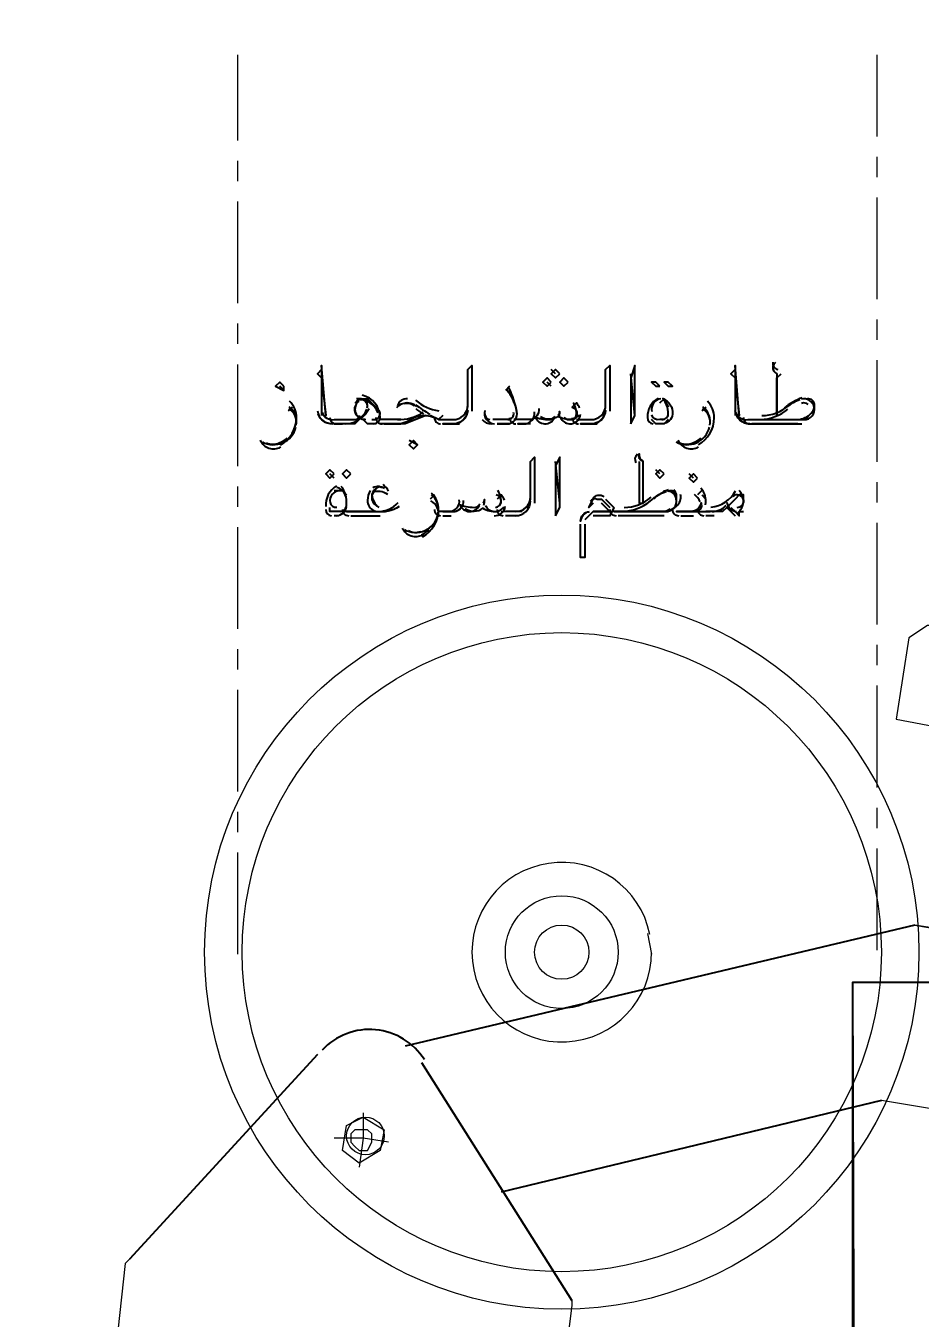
# Model space of a CAD drawing. Header units: millimetres. Extents: x -665 to 1025160, y -28012 to 4210.
# Drawn here: x 2167.7 to 2446.8, y -25500.1 to -25096.7 of the extents above; entities that cross this region are included whole.
import ezdxf

# ---------------------------------------------------------------- set-up
doc = ezdxf.new("R2010")
doc.units = ezdxf.units.MM
doc.linetypes.add('$2$CENTER', pattern=[50.8, 31.75, -6.35, 6.35, -6.35])
doc.layers.add('$0$PDF_PDF6_Geometry', color=7, linetype='Continuous')
doc.layers.add('$2$PDF_0', color=7, linetype='Continuous')
doc.layers.add('$2$CL', color=2, linetype='$2$CENTER', lineweight=0)
doc.styles.add('Century Gothic$001H0', font='cent.shx')
doc.dimstyles.new('Copy of ISO-25', dxfattribs={"dimtxt": 250, "dimasz": 80, "dimexe": 1.25, "dimexo": 0.625, "dimtad": 1, "dimtxsty": 'Century Gothic$001H0', "dimblk": 'ARCHTICK', "dimcen": 2.5, "dimadec": 0, "dimazin": 0, "dimtfac": 1, "dimtmove": 0, "dimatfit": 3, "dimfxl": 1, "dimarcsym": 0})

# ---------------------------------------------------------------- blocks, each defined once
blk = doc.blocks.new('_ArchTick')
at = {"color": 0, "linetype": 'ByBlock', "const_width": 0.15}
blk.add_lwpolyline([(-0.5, -0.5), (0.5, 0.5)], dxfattribs=at)
blk = doc.blocks.new('*D70')
at = {"color": 0, "lineweight": -2, "transparency": 16777216}
for p, q in [((3650, -8194.25), (249.37, -8194.25)), ((250.62, -25694.25), (250.62, -8194.25)), ((3650, -25694.25), (249.37, -25694.25))]:
    blk.add_line(p, q, dxfattribs=at)
at = {"layer": 'Defpoints', "color": 0, "transparency": 16777216}
for p in [(250.62, -8194.25), (3650.62, -8194.25), (3650.62, -25694.25)]:
    blk.add_point(p, dxfattribs=at)
at = {"color": 0, "lineweight": -2, "transparency": 16777216, "xscale": 80, "yscale": 80, "zscale": 80}
for p, rotation in [((250.62, -8194.25), 90), ((250.62, -25694.25), 270)]:
    blk.add_blockref('_ArchTick', p, dxfattribs=dict(at, rotation=rotation))
at = {"color": 0, "transparency": 16777216, "insert": (125, -16944.25), "char_height": 250, "attachment_point": 5, "rotation": 90, "style": 'Century Gothic$001H0'}
blk.add_mtext('SHAFT TOTAL HEIGHT 17500', dxfattribs=at)

msp = doc.modelspace()

# ---------------------------------------------------------------- linework, layer by layer
at = {"layer": '$0$PDF_PDF6_Geometry', "lineweight": 13}
for points in [[(2455.03, -25283.795), (2449.163, -25283.795), (2443.296, -25287.707), (2439.385, -25313.13), (2470.676, -25318.997)], [(2469.939, -25381.253), (2445.167, -25377.342), (2528.609, -25391.684), (2539.04, -25417.759), (2536.432, -25425.582), (2519.483, -25447.746), (2466.028, -25437.316), (2434.737, -25432.101)], [(2361.725, -25379.95), (2363.029, -25386.468)], [(2200.056, -25481.645), (2198.752, -25482.949), (2188.321, -25578.538), (2188.321, -25580.756), (2189.625, -25582.074), (2325.219, -25593.808), (2326.143, -25592.734), (2326.523, -25591.191), (2338.257, -25495.986), (2338.257, -25494.683)]]:
    msp.add_lwpolyline(points, dxfattribs=at)
at = {"layer": '$0$PDF_PDF6_Geometry', "lineweight": 5}
for points in [[(2273.067, -25436.012), (2273.067, -25443.835), (2263.941, -25443.835)], [(2280.89, -25445.139), (2273.067, -25443.835), (2271.764, -25452.962)]]:
    msp.add_lwpolyline(points, dxfattribs=at)
at = {"layer": '$0$PDF_PDF6_Geometry', "lineweight": 13}
for points in [[(2266.549, -25447.746), (2267.852, -25439.924), (2273.067, -25437.316), (2279.586, -25441.227), (2278.283, -25447.746), (2271.764, -25451.658)], [(2271.764, -25441.227), (2270.46, -25441.227), (2269.156, -25442.531), (2269.156, -25445.139), (2270.46, -25446.443), (2271.764, -25447.746), (2273.067, -25447.746), (2274.371, -25447.746), (2275.675, -25445.139), (2275.675, -25443.835), (2275.675, -25442.531), (2274.371, -25441.227)]]:
    msp.add_lwpolyline(points, close=True, dxfattribs=at)
for centre, radius in [((2334.997, -25385.816), 111.474), ((2334.998, -25385.817), 99.739), ((2334.998, -25385.817), 17.601), ((2334.998, -25385.817), 8.474), ((2273.719, -25443.183), 5.868)]:
    msp.add_circle(centre, radius, dxfattribs=at)
msp.add_arc((2334.998, -25385.817), 28.03, 11.35805, 0.14462, dxfattribs=at)
at = {"layer": '$2$CL'}
for points in [[(2233.954, -25386.468), (2233.954, -25105.694)], [(2433.433, -25385.165), (2433.433, -25105.694)]]:
    msp.add_lwpolyline(points, dxfattribs=at)
at = {"layer": '$2$PDF_0', "lineweight": 25}
for points in [[(2260.03, -25203.938), (2260.03, -25206.546), (2261.333, -25218.28), (2260.03, -25202.635), (2260.03, -25203.938), (2258.726, -25205.242), (2260.03, -25206.546), (2260.03, -25218.28)], [(2305.662, -25215.673), (2305.662, -25203.938), (2306.966, -25202.635), (2306.966, -25216.976)], [(2333.042, -25205.242), (2331.738, -25203.938)], [(2348.687, -25215.673), (2348.687, -25203.938), (2349.991, -25202.635), (2349.991, -25216.976)], [(2389.104, -25203.938), (2389.104, -25206.546), (2390.408, -25218.28), (2389.104, -25202.635), (2389.104, -25203.938), (2387.801, -25205.242), (2389.104, -25206.546), (2389.104, -25218.28)], [(2331.738, -25209.154), (2330.434, -25207.85)], [(2335.649, -25209.154), (2334.345, -25207.85)], [(2357.814, -25218.28), (2356.51, -25205.242)], [(2364.333, -25209.154), (2363.029, -25207.85)], [(2369.548, -25209.154), (2368.244, -25207.85), (2366.94, -25207.85), (2368.244, -25209.154), (2369.548, -25209.154), (2368.244, -25207.85)], [(2248.296, -25210.457), (2246.992, -25209.154)], [(2318.7, -25209.154), (2317.396, -25210.457)], [(2318.7, -25210.457), (2320.004, -25214.369)], [(2250.903, -25215.673), (2249.599, -25216.976)], [(2271.764, -25213.065), (2274.371, -25213.065), (2276.979, -25215.673)], [(2273.068, -25213.065), (2273.068, -25213.065)], [(2365.636, -25214.369), (2366.94, -25213.065), (2368.244, -25215.673)], [(2366.94, -25214.369), (2366.94, -25214.369)], [(2379.978, -25215.673), (2378.674, -25216.976)], [(2271.764, -25218.28), (2271.764, -25219.584), (2270.46, -25220.888), (2263.941, -25220.888), (2266.549, -25220.888)], [(2269.156, -25220.888), (2265.245, -25220.888)], [(2284.802, -25219.584), (2278.283, -25219.584), (2276.979, -25220.888), (2274.371, -25220.888), (2273.068, -25219.584)], [(2276.979, -25220.888), (2274.371, -25220.888)], [(2275.675, -25219.584), (2276.979, -25219.584)], [(2292.624, -25218.28), (2286.105, -25220.888), (2278.283, -25220.888)], [(2279.586, -25220.888), (2284.802, -25220.888)], [(2297.839, -25218.28), (2296.536, -25219.584), (2293.928, -25218.28)], [(2296.536, -25219.584), (2301.751, -25219.584)], [(2318.7, -25219.584), (2313.485, -25219.584)], [(2325.219, -25220.888), (2321.308, -25220.888), (2323.915, -25220.888)], [(2339.561, -25219.584), (2344.776, -25219.584)], [(2368.244, -25219.584), (2366.94, -25220.888), (2364.333, -25220.888), (2363.029, -25219.584)], [(2366.94, -25220.888), (2364.333, -25220.888)], [(2408.661, -25220.888), (2394.32, -25220.888), (2409.965, -25220.888)], [(2290.017, -25227.407), (2288.713, -25226.103), (2287.409, -25227.407), (2288.713, -25228.71), (2290.017, -25227.407), (2287.409, -25226.103)], [(2334.345, -25246.963), (2334.345, -25245.66), (2333.042, -25232.622)], [(2263.941, -25237.837), (2262.637, -25236.533)], [(2267.852, -25237.837), (2266.549, -25236.533)], [(2365.636, -25236.533), (2364.333, -25235.229)], [(2376.067, -25237.837), (2374.763, -25236.533)], [(2263.941, -25241.748), (2265.245, -25241.748), (2266.549, -25241.748), (2267.852, -25243.052)], [(2266.549, -25241.748), (2266.549, -25241.748)], [(2295.232, -25243.052), (2293.928, -25244.356)], [(2348.687, -25244.356), (2351.295, -25246.963), (2349.991, -25249.571), (2344.776, -25249.571)], [(2378.674, -25241.748), (2377.37, -25243.052)], [(2378.674, -25243.052), (2379.978, -25244.356)], [(2390.408, -25243.052), (2390.408, -25243.052)], [(2267.852, -25248.267), (2266.549, -25248.267), (2263.941, -25248.267), (2262.637, -25248.267), (2262.637, -25246.963)], [(2266.549, -25248.267), (2265.245, -25248.267)], [(2297.839, -25248.267), (2301.751, -25248.267), (2296.536, -25248.267)], [(2322.611, -25248.267), (2317.396, -25248.267)], [(2349.991, -25248.267), (2344.776, -25248.267), (2343.472, -25249.571), (2342.168, -25250.875)], [(2344.776, -25248.267), (2349.991, -25248.267), (2347.383, -25245.66)], [(2377.37, -25248.267), (2370.851, -25248.267), (2377.37, -25248.267), (2378.674, -25248.267), (2381.282, -25248.267)], [(2386.497, -25246.963), (2385.193, -25248.267), (2382.586, -25248.267), (2379.978, -25248.267)], [(2387.801, -25246.963), (2389.104, -25248.267), (2390.408, -25249.571), (2390.408, -25248.267), (2391.712, -25248.267)], [(2390.408, -25248.267), (2390.408, -25248.267)], [(2265.245, -25249.571), (2263.941, -25249.571)], [(2269.156, -25249.571), (2278.283, -25249.571)], [(2297.839, -25249.571), (2300.447, -25249.571)], [(2321.308, -25249.571), (2317.396, -25249.571)], [(2342.168, -25252.179), (2342.168, -25262.609), (2340.864, -25262.609), (2340.864, -25252.179)], [(2366.94, -25249.571), (2352.598, -25249.571)], [(2372.155, -25249.571), (2376.067, -25249.571)], [(2382.586, -25249.571), (2379.978, -25249.571)], [(2445.167, -25377.342), (2286.105, -25415.152)], [(2258.726, -25417.759), (2200.056, -25481.645)], [(2338.257, -25494.683), (2291.32, -25420.367)], [(2434.737, -25432.101), (2316.092, -25460.784)]]:
    msp.add_lwpolyline(points, dxfattribs=at)
for points in [[(2334.345, -25205.242), (2333.042, -25203.938), (2331.738, -25205.242), (2333.042, -25206.546)], [(2356.51, -25220.888), (2357.814, -25218.28), (2357.814, -25216.976), (2357.814, -25202.635), (2356.51, -25206.546), (2356.51, -25219.584)], [(2248.296, -25209.154), (2246.992, -25207.85), (2245.688, -25209.154), (2248.296, -25210.457)], [(2331.738, -25207.85), (2330.434, -25206.546), (2329.13, -25207.85), (2330.434, -25209.154)], [(2336.953, -25207.85), (2335.649, -25206.546), (2334.345, -25207.85), (2335.649, -25209.154)], [(2365.636, -25209.154), (2364.333, -25207.85), (2363.029, -25207.85), (2364.333, -25209.154)], [(2314.789, -25220.888), (2318.7, -25220.888)], [(2333.042, -25249.571), (2334.345, -25246.963), (2334.345, -25245.66), (2334.345, -25231.318), (2333.042, -25233.926), (2333.042, -25246.963)], [(2263.941, -25236.533), (2262.637, -25235.229), (2261.333, -25236.533), (2262.637, -25237.837)], [(2269.156, -25236.533), (2267.852, -25235.229), (2266.549, -25236.533), (2267.852, -25237.837)], [(2366.94, -25236.533), (2365.636, -25235.229), (2364.333, -25236.533), (2365.636, -25237.837)], [(2377.37, -25237.837), (2376.067, -25236.533), (2374.763, -25237.837), (2376.067, -25239.141)], [(2425.693, -25694.261), (2826.607, -25694.261), (2826.609, -25395.269), (2425.695, -25395.269)], [(2426.673, -25694.261), (2827.587, -25694.261), (2826.609, -25395.269), (2425.695, -25395.269)]]:
    msp.add_lwpolyline(points, close=True, dxfattribs=at)
for points in [[(2400.856, -25203.026, 0.3384956), (2402.142, -25205.242), (2402.142, -25218.28), (2402.142, -25206.546), (2403.446, -25205.242)], [(2276.283, -25220.887, 0.3854331), (2278.282, -25218.86, 0.3464637), (2272.723, -25211.945)], [(2318.086, -25220.887, 0.4570464), (2321, -25217.084, 0.1180622), (2317.836, -25210.18)], [(2365.131, -25212.829, 0.2755591), (2361.725, -25218.916, 0.3934245), (2363.527, -25220.882)], [(2247.246, -25227.441, 0.2677176), (2252.207, -25219.023, 0.2046973), (2250.06, -25213.816)], [(2258.752, -25216.81, 0.3938896), (2263.453, -25220.884, -0.3465612), (2258.963, -25217.776)], [(2271.637, -25213.817, 0.6928816), (2273.636, -25219.581, -0.5513765), (2270.68, -25215.148)], [(2270.561, -25214.393, -0.9210606), (2274.229, -25215.753, 0.7402518), (2271.322, -25213.4)], [(2285.798, -25214.513, -0.2361866), (2288.929, -25215.198, 0.1807893), (2286.799, -25214.369)], [(2301.075, -25220.888, 0.4173431), (2305.645, -25216.725, -0.330579), (2301.751, -25220.888), (2297.839, -25220.888), (2303.055, -25220.888)], [(2327.821, -25216.131, -0.4015449), (2325.219, -25219.584), (2320.004, -25219.584)], [(2340.568, -25216.009, 0.1022358), (2339.561, -25214.369), (2338.257, -25215.673, -0.8663756), (2337.75, -25219.578, -0.1574595), (2333.861, -25218.529, -0.3147755), (2328.368, -25218.686)], [(2344.1, -25220.888, 0.4173431), (2348.67, -25216.725, -0.330579), (2344.776, -25220.888), (2340.864, -25220.888), (2346.08, -25220.888)], [(2368.173, -25218.633, 0.2126677), (2366.571, -25213.023, -0.3305701), (2369.542, -25217.86, -0.3701928), (2366.444, -25220.884)], [(2377.624, -25227.441, 0.2677176), (2382.585, -25219.023, 0.2046973), (2380.439, -25213.816)], [(2391.712, -25218.922, 0.4171554), (2393.681, -25220.891, -0.3938896), (2389.13, -25216.81)], [(2410.595, -25219.584, 0.4726388), (2413.817, -25215.716, 0.4250326), (2409.766, -25213.176)], [(2260.191, -25217.337, 0.34649), (2263.941, -25219.584), (2270.46, -25219.584)], [(2283.121, -25220.884, 0.1336789), (2288.044, -25219.392, -0.1025295), (2290.908, -25218.36, -0.1575583), (2295.803, -25219.195)], [(2319.86, -25218.364, -0.2832611), (2318.136, -25219.582, 0.4491874), (2319.976, -25217.317)], [(2326.246, -25218.599, 0.1025089), (2331.123, -25219.584, 0.2833938), (2332.849, -25218.474)], [(2334.159, -25218.921, 0.1019093), (2334.312, -25217.078, -0.0786401), (2333.894, -25218.304)], [(2334.636, -25218.973, 0.2754782), (2337.378, -25220.88, 0.4014939), (2340.842, -25218.008)], [(2366.94, -25219.584), (2365.636, -25219.584, -0.3859479), (2363.076, -25218.054)], [(2389.266, -25217.337, 0.34649), (2393.016, -25219.584), (2411.269, -25219.584)], [(2389.341, -25217.776, 0.3465612), (2394.32, -25220.888), (2395.623, -25220.888)], [(2242.817, -25226.83, 0.220457), (2246.842, -25226.815, 0.0868945), (2249.328, -25225.295)], [(2371.891, -25226.83, 0.220457), (2375.917, -25226.815, 0.0868945), (2378.403, -25225.295)], [(2316.092, -25248.267), (2321.586, -25248.171, 0.330579), (2325.219, -25244.356), (2325.219, -25232.622), (2326.523, -25231.318), (2326.523, -25245.66)], [(2359.117, -25232.622), (2359.117, -25245.66), (2360.421, -25245.66), (2360.421, -25233.926), (2360.421, -25232.622, -0.4175957), (2359.157, -25230.272, 0.3384956), (2360.313, -25232.468)], [(2265.86, -25248.267, 0.425104), (2267.782, -25246.013, 0.2126677), (2266.179, -25240.403)], [(2277.893, -25240.616, 0.1966674), (2276.026, -25242.234, -0.2520843), (2280.559, -25242.812)], [(2265.519, -25241.77, 0.4487763), (2262.684, -25245.434, 0.3859479), (2264.83, -25246.949)], [(2275.164, -25241.73, 0.1102875), (2274.376, -25244.753, 0.3149098), (2276.37, -25248.014)], [(2291.575, -25256.125, 0.2677176), (2296.536, -25247.706, 0.2046973), (2294.389, -25242.499)], [(2303.739, -25246.919, -0.2047478), (2301.433, -25248.25, 0.4015449), (2304.353, -25244.815)], [(2310.69, -25246.3, 0.1019093), (2310.844, -25244.458, -0.0786401), (2310.426, -25245.683)], [(2317.099, -25244.692, 0.1022358), (2316.092, -25243.052), (2314.789, -25244.356)], [(2344.776, -25245.66), (2343.472, -25246.963), (2344.776, -25244.356, -0.5116515), (2348.156, -25243.668)], [(2343.963, -25245.016, -0.3546), (2346.08, -25244.356), (2347.383, -25244.356), (2349.991, -25246.963)], [(2353.917, -25248.252, 0.1575695), (2362.553, -25245.032, -0.0944029), (2368.35, -25241.414)], [(2367.57, -25248.267, 0.4726388), (2370.792, -25244.399, 0.4250326), (2366.741, -25241.86)], [(2370.83, -25243.416, 0.4725924), (2368.239, -25241.861, -0.2912287), (2370.203, -25242.249)], [(2389.712, -25246.963, 0.5202721), (2391.712, -25244.356), (2391.712, -25243.052), (2390.408, -25243.052), (2389.104, -25244.356), (2386.497, -25246.963), (2389.104, -25249.571)], [(2284.285, -25246.673, -0.1890578), (2276.979, -25248.267), (2267.852, -25248.267), (2279.586, -25248.267)], [(2302.778, -25245.979, 0.1025089), (2307.655, -25246.963, 0.2833938), (2309.381, -25245.853)], [(2304.9, -25247.369, 0.3147755), (2310.393, -25247.212, 0.1574595), (2314.677, -25248.246)], [(2368.82, -25247.501, -0.1335651), (2366.94, -25248.267), (2351.295, -25248.267), (2368.244, -25248.267)], [(2376.718, -25248.267, 0.5354371), (2378.524, -25245.558, -0.3544358), (2375.332, -25248.266)]]:
    msp.add_lwpolyline(points, format="xyb", dxfattribs=at)
msp.add_lwpolyline([(2343.578, -25248.313, 0.3464081), (2340.872, -25251.304, -0.4015289)], format="xyb", close=True, dxfattribs=at)
for centre, radius, start, end in [((2402.793, -25201.983), 1.955, 168.36498, 259.0258), ((2402.794, -25203.287), 1.956, 125.45411, 214.51101), ((2294.594, -25221.537), 26.714, 8.51799, 26.53942), ((2415.84, -25229.376), 17.617, 109.11506, 130.68667), ((2247.644, -25220.236), 4.563, 346.68865, 61.52358), ((2246.334, -25220.24), 5.874, 10.82377, 51.83226), ((2267.201, -25212.414), 8.474, 272.87113, 334.509), ((2269.807, -25215.018), 4.566, 269.74364, 342.89245), ((2271.11, -25220.237), 7.173, 23.00552, 91.272), ((2276.326, -25217.626), 1.958, 272.56558, 28.00085), ((2286.757, -25218.931), 4.563, 48.393, 137.46819), ((2286.758, -25216.325), 3.26, 89.04692, 160.61604), ((2298.489, -25203.292), 13.684, 228.13344, 262.18084), ((2298.495, -25205.891), 13.694, 228.4676, 241.08051), ((2310.179, -25189.016), 33.162, 231.36466, 240.40715), ((2301.1, -25215.023), 4.561, 269.68841, 0.29993), ((2314.135, -25217.629), 3.258, 164.57747, 267.2179), ((2333.702, -25217.627), 5.859, 353.01763, 34.13906), ((2344.125, -25215.023), 4.561, 269.68841, 0.29993), ((2366.289, -25216.327), 3.262, 96.67349, 193.35113), ((2376.719, -25220.236), 4.563, 346.68865, 61.52358), ((2375.408, -25220.24), 5.874, 10.82377, 51.83226), ((2396.278, -25204.597), 14.987, 272.54092, 308.35869), ((2397.578, -25205.889), 12.391, 269.45519, 312.2449), ((2411.922, -25222.847), 9.782, 105.58444, 132.5184), ((2410.617, -25216.325), 1.956, 48.05768, 113.00598), ((2411.921, -25215.02), 1.956, 8.44261, 109.62285), ((2410.614, -25216.325), 3.262, 343.70037, 41.89356), ((2264.596, -25218.932), 1.959, 179.71256, 270.28744), ((2278.938, -25218.932), 1.959, 179.71256, 270.28744), ((2284.15, -25205.895), 13.689, 268.04392, 303.84444), ((2297.191, -25218.932), 1.959, 179.71256, 270.28744), ((2312.831, -25217.631), 3.256, 215.64469, 273.98313), ((2312.832, -25217.628), 1.955, 172.62289, 260.16688), ((2320.659, -25218.932), 1.959, 179.71256, 270.28744), ((2323.264, -25217.63), 3.258, 272.5906, 7.85517), ((2324.567, -25216.325), 3.259, 277.82124, 324.10627), ((2329.78, -25217.631), 3.256, 199.47587, 335.90144), ((2337.606, -25216.322), 3.262, 232.43328, 327.57201), ((2340.216, -25218.932), 1.959, 179.71256, 270.28744), ((2366.289, -25217.628), 1.956, 268.91947, 1.04163), ((2409.311, -25215.01), 4.574, 273.20972, 303.6405), ((2245.036, -25220.233), 7.173, 241.12543, 346.66768), ((2374.111, -25220.233), 7.173, 241.12543, 346.66768), ((2245.033, -25224.151), 4.559, 204.38564, 299.60719), ((2375.411, -25224.151), 4.559, 204.38564, 299.60719), ((2359.769, -25231.97), 1.956, 125.45411, 214.51101), ((2268.505, -25246.312), 7.172, 121.67706, 183.30119), ((2263.287, -25245.009), 4.565, 357.10157, 70.27095), ((2278.933, -25243.703), 3.258, 125.77721, 234.20655), ((2277.631, -25243.705), 3.26, 52.28732, 118.89927), ((2277.631, -25242.401), 1.956, 50.27234, 108.49317), ((2273.694, -25246.332), 8.507, 31.62472, 49.56565), ((2374.113, -25245.007), 5.865, 348.94762, 43.83146), ((2277.631, -25243.704), 1.956, 107.28013, 185.33974), ((2281.544, -25242.399), 5.869, 186.62014, 231.15303), ((2291.973, -25248.919), 4.563, 346.68866, 61.52358), ((2290.662, -25247.619), 5.874, 10.82377, 51.83226), ((2299.796, -25245.009), 3.258, 272.5906, 7.85517), ((2314.138, -25245.008), 1.955, 274.24289, 77.86232), ((2310.234, -25245.007), 5.859, 353.01763, 34.13906), ((2320.656, -25243.706), 4.561, 269.68841, 0.29993), ((2320.656, -25245.01), 4.561, 269.68841, 0.29993), ((2354.553, -25234.572), 12.391, 269.45519, 312.2449), ((2370.201, -25251.53), 9.782, 105.58444, 132.5184), ((2367.589, -25243.705), 3.262, 343.70036, 41.89356), ((2372.797, -25247.622), 5.879, 23.53726, 52.1947), ((2380.629, -25237.184), 9.779, 275.17234, 331.73379), ((2389.759, -25245.006), 1.953, 11.1994, 133.48575), ((2387.145, -25245.005), 4.567, 307.34962, 45.51142), ((2263.29, -25247.615), 1.957, 179.55178, 265.45535), ((2264.593, -25246.313), 3.258, 272.74073, 353.99749), ((2268.508, -25247.615), 1.959, 179.71256, 270.28744), ((2277.633, -25239.797), 8.47, 270.05637, 318.10178), ((2277.63, -25238.477), 9.79, 275.35596, 295.1309), ((2289.365, -25247.613), 7.173, 241.12543, 346.66768), ((2297.191, -25247.615), 1.959, 179.71256, 270.28744), ((2306.312, -25245.01), 3.256, 199.47587, 335.90144), ((2314.138, -25245.007), 3.261, 204.37127, 265.97816), ((2314.138, -25245.005), 3.262, 232.43328, 327.57201), ((2314.137, -25246.311), 3.26, 265.80491, 353.30554), ((2316.748, -25247.615), 1.959, 179.71256, 270.28744), ((2351.95, -25247.615), 1.959, 179.71256, 270.28744), ((2371.507, -25247.615), 1.959, 179.71256, 270.28744), ((2379.33, -25247.615), 1.959, 179.71256, 270.28744), ((2381.932, -25242.396), 5.871, 269.64223, 317.60577), ((2389.756, -25245.008), 3.259, 185.96652, 264.03348), ((2289.361, -25251.53), 4.559, 204.38564, 299.60719), ((2289.365, -25250.222), 4.564, 240.90816, 290.63774), ((2288.073, -25247.639), 8.448, 291.5105, 311.37536), ((2275.022, -25430.144), 20.207, 32.25578, 137.05447)]:
    msp.add_arc(centre, radius, start, end, dxfattribs=at)
for points in [[(2412.456, -25217.997), (2413.584, -25216.979), (2414.076, -25215.624), (2413.802, -25214.297)], [(2407.953, -25219.584), (2409.682, -25219.597), (2411.329, -25219.017), (2412.456, -25217.997)], [(2370.735, -25246.68), (2371.863, -25245.662), (2372.355, -25244.307), (2372.081, -25242.98)], [(2366.232, -25248.267), (2367.961, -25248.28), (2369.608, -25247.7), (2370.735, -25246.68)]]:
    msp.add_open_spline(points, degree=3, dxfattribs=at)

# ---------------------------------------------------------------- dimensions: what is measured, and where the dimension line sits
dim = msp.add_linear_dim(base=(250.625, -8194.249), p1=(3650.625, -25694.249), p2=(3650.625, -8194.249), angle=90, text='SHAFT TOTAL HEIGHT <>', dimstyle='Copy of ISO-25')
dim.commit()
dim.dimension.update_dxf_attribs({"geometry": '*D70', "text_midpoint": (125, -16944.249)})

doc.saveas('drawing.dxf')
